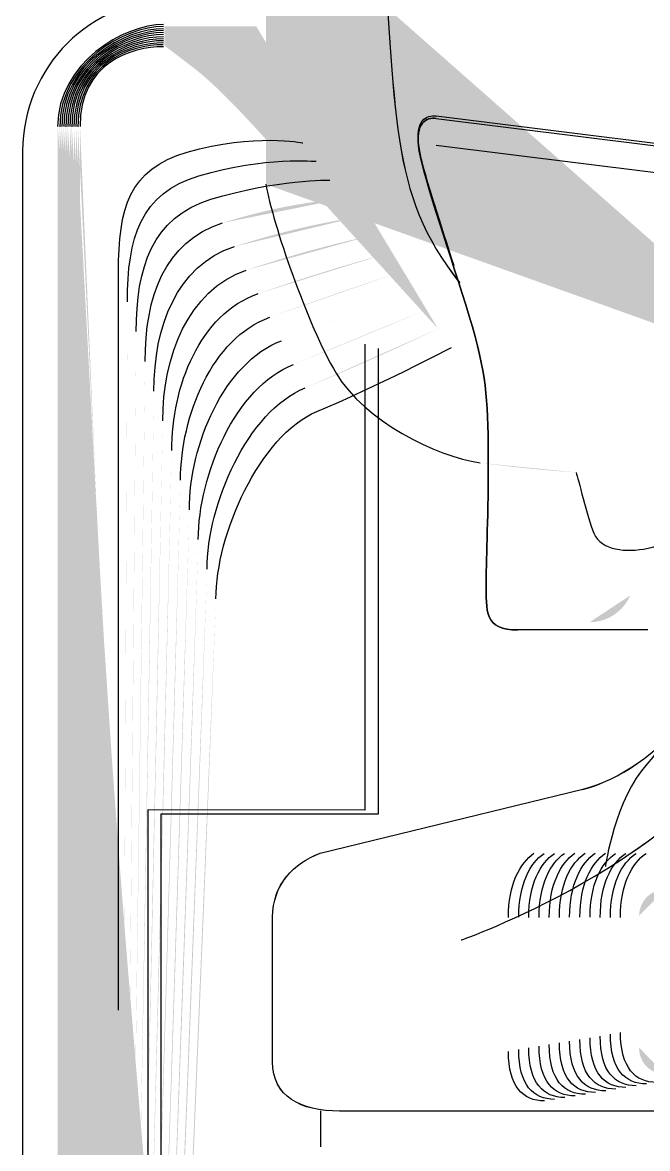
# Model space of a CAD drawing. Header units: millimetres. Extents: x 1111 to 1333, y -447 to -319.
# Drawn here: x 1279.2398 to 1279.4271, y -441.5402 to -441.2025 of the extents above; entities that cross this region are included whole.
import ezdxf

# ---------------------------------------------------------------- set-up
doc = ezdxf.new("R2010")
doc.units = ezdxf.units.MM

# ---------------------------------------------------------------- blocks, each defined once
blk = doc.blocks.new('scanne')
at = {"transparency": 33554559}
h = blk.add_hatch(color=256, dxfattribs=at)
h.paths.add_polyline_path([(-0.0975874738126095, 1.296359629576272, 0.0168549005299228), (-0.0688020886334471, 1.293485652926165)], flags=0)
h.paths.add_polyline_path([(-0.0600433026513656, 1.175333279526512), (-0.0584922676337101, 1.175333279526512)], flags=0)
h.paths.add_polyline_path([(0.0004470630344713, 1.321769232658652), (-0.1286537928419875, 1.435587831744214), (-0.1618185710119633, 1.435587831744214), (-0.1618185710119633, 1.379887427141738)], flags=0)
h = blk.add_hatch(color=256, dxfattribs=at)
h.paths.add_polyline_path([(-0.1646651764565377, 1.427832656656164), (-0.1925381880962504, 1.427832656656164)], flags=0)
h.paths.add_polyline_path([(-0.2242431686029249, 1.397176905720243), (-0.2242431686029249, 0.9708247505886902), (-0.1887062192292887, 0.9708247505886902)], flags=0)
h.paths.add_polyline_path([(-0.1887062192292887, 0.9708247505889176, 0.0021117788378137), (-0.1767997445351739, 1.255576532348413)], flags=0)
h = blk.add_hatch(color=256, dxfattribs=at)
h.paths.add_polyline_path([(-0.1500307048788727, 1.318840513596114, 0.0120618476552631), (-0.1102055998683227, 1.336540560267394)], flags=0)
h.paths.add_polyline_path([(-0.1102055998683227, 1.336540560267394), (-0.1646743001917912, 1.427230490119882), (-0.192547311831504, 1.427230490119882)], flags=0)
h.paths.add_polyline_path([(-0.2236136308604273, 1.397167781984762), (-0.2236136308604273, 0.9855504595204821), (-0.1903119966589202, 0.9855504595204821)], flags=0)
h.paths.add_polyline_path([(-0.1903119966589202, 0.9855504595202546, 0.0020078436045937), (-0.179454751536241, 1.264463050626545)], flags=0)
h = blk.add_hatch(color=256, dxfattribs=at)
h.paths.add_polyline_path([(-0.1535707142127194, 1.325884037323021, 0.0068237509994552), (-0.1142474146488439, 1.342124286330772)], flags=0)
h.paths.add_polyline_path([(-0.1142474146488439, 1.342124286330772), (-0.1646560527208294, 1.426564457435915), (-0.1925290643605422, 1.426564457435915)], flags=0)
h.paths.add_polyline_path([(-0.2230023405884367, 1.397186029455497), (-0.2230023405884367, 1.000212302304362), (-0.1918904028832458, 1.000212302304362)], flags=0)
h.paths.add_polyline_path([(-0.1918904028823363, 1.000212302304589, 0.0018961156850689), (-0.1820823873301833, 1.273376940110438)], flags=0)
h = blk.add_hatch(color=256, dxfattribs=at)
h.paths.add_polyline_path([(-0.1571563422241979, 1.332964055991396, 0.0007552737250075), (-0.1183348481074518, 1.347744507335846)], flags=0)
h.paths.add_polyline_path([(-0.1183348481074518, 1.347744507335846), (-0.1646834239274995, 1.425980538370595), (-0.1925564355672122, 1.425980538370595)], flags=0)
h.paths.add_polyline_path([(-0.222436668994078, 1.397195153190978), (-0.222436668994078, 1.014865021352989), (-0.1934231904299395, 1.014865021352989)], flags=0)
h.paths.add_polyline_path([(-0.1934231904299395, 1.014865021353671, 0.0017490753808728), (-0.1847556418022123, 1.282281705857485)], flags=0)
h = blk.add_hatch(color=256, dxfattribs=at)
h.paths.add_polyline_path([(-0.1223492916813029, 1.353287176589674, 0.007735143214843999), (-0.1606689803518293, 1.340012141586157)], flags=0)
h.paths.add_polyline_path([(-0.1223492916822124, 1.353287176589674), (-0.1646834239274995, 1.425410304908155), (-0.1925564355672122, 1.425410304908155)], flags=0)
h.paths.add_polyline_path([(-0.2217980075158721, 1.397172343852389), (-0.2217980075158721, 1.029531426004723), (-0.1950198441243174, 1.029531426004723)], flags=0)
h.paths.add_polyline_path([(-0.1950198441243174, 1.029531426005178, 0.0016028837796786), (-0.1874015250671164, 1.291154538532737)], flags=0)
h = blk.add_hatch(color=256, dxfattribs=at)
h.paths.add_polyline_path([(-0.1264139158013222, 1.358861778917571, 0.0163772386080521), (-0.1641861803479969, 1.34709216025476)], flags=0)
h.paths.add_polyline_path([(-0.1264139158013222, 1.358861778917798), (-0.1646423671174944, 1.424780767165657), (-0.192560997434839, 1.424780767165657)], flags=0)
h.paths.add_polyline_path([(-0.2212095265829248, 1.39718146758787), (-0.2212095265829248, 1.04418414505335), (-0.1965754410095997, 1.04418414505335)], flags=0)
h.paths.add_polyline_path([(-0.1965754410095997, 1.04418414505335, 0.0014353692078459), (-0.190051970200102, 1.300059304279784)], flags=0)
h = blk.add_hatch(color=256, dxfattribs=at)
h.paths.add_polyline_path([(-0.1305013492594753, 1.364440943113322, 0.0274616059020366), (-0.1677261896818436, 1.35413112211404)], flags=0)
h.paths.add_polyline_path([(-0.1305013492594753, 1.364440943113322), (-0.1646697383241644, 1.424155791290786), (-0.1925427499638772, 1.424155791290786)], flags=0)
h.paths.add_polyline_path([(-0.2205526176346666, 1.397195153190978), (-0.2205526176346666, 1.058887044646553), (-0.1981538472330158, 1.058887044646553)], flags=0)
h.paths.add_polyline_path([(-0.1981538472330158, 1.058887044647235, 0.0012508631536197), (-0.1927252246716762, 1.308968631896277)], flags=0)
h = blk.add_hatch(color=256, dxfattribs=at)
h.paths.add_polyline_path([(-0.1345249165699442, 1.3700246691767, 0.0399582561470044), (-0.171247951545638, 1.361220264518124)], flags=0)
h.paths.add_polyline_path([(-0.1345249165699442, 1.3700246691767), (-0.1646788620598727, 1.423535377283769), (-0.1925518736995855, 1.423535377283769)], flags=0)
h.paths.add_polyline_path([(-0.2200143172460685, 1.397167781984762), (-0.2200143172460685, 1.073548887430661), (-0.1997140059863795, 1.073548887430661)], flags=0)
h.paths.add_polyline_path([(-0.1997140059863795, 1.073548887430661, 0.0010489631758105), (-0.1953802316718338, 1.317882521380852)], flags=0)
h = blk.add_hatch(color=256, dxfattribs=at)
h.paths.add_polyline_path([(-0.138584978821882, 1.375603833372224, 0.0551259224544635), (-0.1748062083509012, 1.368304845054353)], flags=0)
h.paths.add_polyline_path([(-0.138584978821882, 1.375603833372451), (-0.1646788620598727, 1.422956020086076), (-0.1925518736995855, 1.422956020086076)], flags=0)
h.paths.add_polyline_path([(-0.2193756557678625, 1.39718146758787), (-0.2193756557678625, 1.088160549669964), (-0.2012650410040351, 1.088160549669964)], flags=0)
h.paths.add_polyline_path([(-0.2012650410040351, 1.088160549669282, 0.0008221232259215), (-0.1980261149376474, 1.326791848995981)], flags=0)
h = blk.add_hatch(color=256, dxfattribs=at)
h.paths.add_polyline_path([(-0.1426267936033128, 1.381132817023399), (-0.1646606145884562, 1.422326482343578), (-0.1925336262286237, 1.422326482343578)], flags=0)
h.paths.add_polyline_path([(-0.2187643654963267, 1.397190591323123), (-0.2187643654963267, 1.102904506072491), (-0.2028434472274512, 1.102904506072491)], flags=0)
h.paths.add_polyline_path([(-0.2028434472279059, 1.102904506074992, 0.0005733993075404), (-0.2006993694096764, 1.335696614740982)], flags=0)
h = blk.add_hatch(color=256, dxfattribs=at)
h.paths.add_polyline_path([(-0.1467187889290926, 1.386762161763726), (-0.1646469289855759, 1.421751687013738), (-0.192565559302011, 1.421751687013738)], flags=0)
h.paths.add_polyline_path([(-0.2181576370924176, 1.397163220117136), (-0.2181576370924176, 1.117520730179649), (-0.2044264153194035, 1.117520730179649)], flags=0)
h.paths.add_polyline_path([(-0.2044264153194035, 1.117520730181013, 0.0003070332708727), (-0.2033315670712454, 1.344610504221918)], flags=0)
h = blk.add_hatch(color=256, dxfattribs=at)
h.paths.add_polyline_path([(-0.1646651764565377, 1.421144958609829), (-0.1925381880962504, 1.421144958609829)], flags=0)
h.paths.add_polyline_path([(-0.2175372230856283, 1.397195153190978), (-0.2175372230856283, 1.132196258566636), (-0.2059956978080208, 1.132196258566636)], flags=0)
h = blk.add_hatch(color=256, dxfattribs=at)
h.paths.add_polyline_path([(0.1513764558496859, 1.331595495681995), (0.1496885648018633, 1.327763526814806), (0.1513764558496859, 1.331595495681995)], flags=0)
h.paths.add_polyline_path([(0.1036137010430593, 1.37292601703325), (-0.1107484621236381, 1.39965856174831)], flags=0)
h.paths.add_polyline_path([(-0.0473385011102892, 1.246242951037174, 0.0017698296080251), (-0.0862512325804801, 1.246242951037174)], flags=0)
h = blk.add_hatch(color=256, dxfattribs=at)
h.paths.add_polyline_path([(0.1421021788180496, 1.339888971158416), (-0.0024177898801554, 1.341485624853021)], flags=0)
h.paths.add_polyline_path([(-0.0228093384941985, 1.325564706584145), (-0.0228093384941985, 1.325564706584145), (-0.0525983345671648, 1.256589266978153)], flags=0)
h.paths.add_polyline_path([(-0.0647785213229781, 1.248560379828859, 0.2978939078603542), (-0.0525983345671648, 1.256589266978153)], flags=0)
h.paths.add_polyline_path([(-0.0647785213229781, 1.248560379828177), (-0.0687929648977388, 1.246325064655593)], flags=0)
h.paths.add_polyline_path([(-0.0473065680364471, 1.246233827301693, 0.0008270529626428), (-0.0687929648986483, 1.246325064655593)], flags=0)
h.paths.add_polyline_path([(-0.0386846380854422, 1.253532815619792), (-0.0083938365653466, 1.314753080137961)], flags=0)
h.paths.add_polyline_path([(0.019022988304414, 1.32734383498655), (0.1475764200570211, 1.328484301911203)], flags=0)
h = blk.add_hatch(color=256, dxfattribs=at)
h.paths.add_polyline_path([(0.004292717504768, 1.263660161911047), (0.2628593786741931, 1.263751399265174), (0.2670106782795756, 1.187841920756682)], flags=0)
h.paths.add_polyline_path([(0.2692003747758918, 1.161246232072699, 0.0222684320543198), (0.2684704759433316, 1.175570496646969)], flags=0)
h.paths.add_polyline_path([(0.2692003747749823, 1.161246232072699, 0.0024872101212874), (0.2692003747749823, 1.117862870256885)], flags=0)
h.paths.add_polyline_path([(0.2608977755633077, 1.105454590116096), (-0.0752662551628873, 1.105454590116096)], flags=0)
h.paths.add_polyline_path([(-0.086032262931667, 1.120371897491395), (-0.086032262931667, 1.160060146471096)], flags=0)
h = blk.add_hatch(color=256, dxfattribs=at)
h.paths.add_polyline_path([(0.0053510708110025, 1.262569875530971), (0.2622298409312407, 1.262752350239225), (0.2663355218603556, 1.187846482624536)], flags=0)
h.paths.add_polyline_path([(0.2678409382012887, 1.175575058514596, 0.003522116565355), (0.2663355218603556, 1.187846482624536)], flags=0)
h.paths.add_polyline_path([(0.2684795996785851, 1.161250793940325, 0.0224793541183303), (0.2678409382012887, 1.175575058514823)], flags=0)
h.paths.add_polyline_path([(0.2684795996794946, 1.161250793940325, 0.001679570936832), (0.2684795996794946, 1.118369237571414)], flags=0)
h.paths.add_polyline_path([(0.2602226191440877, 1.106006576107574), (-0.0722006800685904, 1.106006576107574)], flags=0)
h.paths.add_polyline_path([(-0.0830123065150019, 1.120878264805924), (-0.0830123065150019, 1.160019089661773)], flags=0)
h = blk.add_hatch(color=256, dxfattribs=at)
h.paths.add_polyline_path([(0.006413985984409001, 1.261575388372875), (0.2616048650563698, 1.261849100434574), (0.26561930863204, 1.187901225036966)], flags=0)
h.paths.add_polyline_path([(0.2671247249720636, 1.175584182250076, 0.0034442225814645), (0.2656193086311305, 1.187901225036966)], flags=0)
h.paths.add_polyline_path([(0.2677633864502695, 1.161259917675806, 0.0025554279630001), (0.2677633864502695, 1.118925785430747)], flags=0)
h.paths.add_polyline_path([(0.2595064059153174, 1.106471886613007), (-0.0691305431075762, 1.106471886613007)], flags=0)
h.paths.add_polyline_path([(-0.0799421695539877, 1.121434812665256), (-0.0799421695539877, 1.160028213397026)], flags=0)
h = blk.add_hatch(color=256, dxfattribs=at)
h.paths.add_polyline_path([(0.007476901158725, 1.260439483315622), (0.2610255078586761, 1.260804432731674), (0.264948714079992, 1.187860168227643)], flags=0)
h.paths.add_polyline_path([(0.2664541304209251, 1.175588744117703, 0.0035221165651862), (0.264948714079992, 1.187860168227643)], flags=0)
h.paths.add_polyline_path([(0.2670927918977668, 1.161264479543433, 0.0222738856167405), (0.2664541304204704, 1.175588744117703)], flags=0)
h.paths.add_polyline_path([(0.2670927918977668, 1.161264479543433, 0.0017269876414389), (0.2670927918977668, 1.119432152745503)], flags=0)
h.paths.add_polyline_path([(0.2588358113637241, 1.106978253927536), (-0.066060406146562, 1.106978253927536)], flags=0)
h.paths.add_polyline_path([(-0.0768720325925187, 1.121895561302608), (-0.0768720325925187, 1.160032775264653)], flags=0)
h = blk.add_hatch(color=256, dxfattribs=at)
h.paths.add_polyline_path([(0.008544378200213, 1.259440434289672), (0.260405093851432, 1.259896621059624), (0.2642826813960255, 1.18781911141832)], flags=0)
h.paths.add_polyline_path([(0.2657424790597815, 1.175593305985557, 0.0030684496727749), (0.2642826813955708, 1.18781911141832)], flags=0)
h.paths.add_polyline_path([(0.2664267592138003, 1.161223422734337, 0.0017517821410804), (0.2664267592138003, 1.119938520060031)], flags=0)
h.paths.add_polyline_path([(0.2581697786797576, 1.107530239919242), (-0.0630313259946434, 1.107530239919242)], flags=0)
h.paths.add_polyline_path([(-0.0738429524406001, 1.122401928617136), (-0.0738429524406001, 1.160037337132507)], flags=0)
h = blk.add_hatch(color=256, dxfattribs=at)
h.paths.add_polyline_path([(0.0095616746973519, 1.258354709777222), (0.2598257366541929, 1.258902133901301), (0.2636120868444323, 1.187828235153574)], flags=0)
h.paths.add_polyline_path([(0.2650718845077336, 1.175602429720811, 0.0027300134375388), (0.2636120868444323, 1.187828235153574)], flags=0)
h.paths.add_polyline_path([(0.2657105459854847, 1.161232546469364, 0.0223102956164706), (0.2650718845077336, 1.175602429720811)], flags=0)
h.paths.add_polyline_path([(0.2657105459854847, 1.161232546469591, 0.0017795535465475), (0.2657105459854847, 1.120495067919136)], flags=0)
h.paths.add_polyline_path([(0.2574535654505325, 1.107995550424448), (-0.0599611890331744, 1.107995550424448)], flags=0)
h.paths.add_polyline_path([(-0.0707728154795859, 1.122912857799519), (-0.0707728154795859, 1.160046460867761)], flags=0)
h = blk.add_hatch(color=256, dxfattribs=at)
h.paths.add_polyline_path([(0.0106245898712132, 1.25731004207455), (0.2592007607793221, 1.257903084875124), (0.2628958736152072, 1.187832797021428)], flags=0)
h.paths.add_polyline_path([(0.2650399514334367, 1.161237108337445, 0.0174411639425399), (0.2643556712785084, 1.175606991588665)], flags=0)
h.paths.add_polyline_path([(0.2650399514334367, 1.161237108337218, 0.0027008957180332), (0.2650399514334367, 1.120955816556488)], flags=0)
h.paths.add_polyline_path([(0.2567829708989393, 1.108547536415926), (-0.0569366707488825, 1.108547536415926)], flags=0)
h.paths.add_polyline_path([(-0.0677026785176622, 1.123419225114048), (-0.0677026785176622, 1.160051022735615)], flags=0)
h = blk.add_hatch(color=256, dxfattribs=at)
h.paths.add_polyline_path([(0.011710314383663, 1.25626993623905), (0.2585985942430398, 1.256999835070928), (0.2622024697254801, 1.187841920756682)], flags=0)
h.paths.add_polyline_path([(0.2643465475437097, 1.161246232072699, 0.0198196559909718), (0.2636622673887814, 1.175616115323919)], flags=0)
h.paths.add_polyline_path([(0.2643465475437097, 1.161246232072926, 0.0018292540077924), (0.2643465475437097, 1.121512364416048)], flags=0)
h.paths.add_polyline_path([(0.2560895670092123, 1.109012846921132), (-0.0538893431260021, 1.109012846921132)], flags=0)
h.paths.add_polyline_path([(-0.0646553508952366, 1.123930154296431), (-0.0646553508952366, 1.160060146471096)], flags=0)
h = blk.add_hatch(color=256, dxfattribs=at)
h.paths.add_polyline_path([(0.0127960388952033, 1.25522983040355), (0.2579964277067575, 1.256050966589555), (0.2615090658352983, 1.187851044492163)], flags=0)
h.paths.add_polyline_path([(0.2636531436535279, 1.161255355807952, 0.0027834327054814), (0.2636531436535279, 1.122023293598431)], flags=0)
h.paths.add_polyline_path([(0.2553961631185757, 1.109523776103515), (-0.050842015502667, 1.109523776103515)], flags=0)
h.paths.add_polyline_path([(-0.0616080232723562, 1.124441083478586), (-0.0616080232723562, 1.1600236515294)], flags=0)
h = blk.add_hatch(color=256, dxfattribs=at)
h.paths.add_polyline_path([(0.0137905260542084, 1.254180600833024), (0.2573942611704751, 1.255047355695751), (0.2608156619446618, 1.187851044492163)], flags=0)
h.paths.add_polyline_path([(0.2629597397628913, 1.161255355807952, 0.0018861995901678), (0.2629597397628913, 1.122570717722055)], flags=0)
h.paths.add_polyline_path([(0.2547027592283939, 1.110071200227366), (-0.0477490692030642, 1.110071200227366)], flags=0)
h.paths.add_polyline_path([(-0.058560695649021, 1.124988507602438), (-0.058560695649021, 1.1600236515294)], flags=0)
h = blk.add_hatch(color=256, dxfattribs=at)
h.paths.add_polyline_path([(-0.0420558583152797, 1.168472230507404, 0.4128273407616958), (-0.0499478894346339, 1.160534580711555)], flags=0)
h.paths.add_polyline_path([(-0.0420558583152797, 1.168472230507632), (0.2510441413339777, 1.168472230507632)], flags=0)
h.paths.add_polyline_path([(0.2589361724528771, 1.160534580711555, 0.4128273405764055), (0.2510441413335229, 1.168472230507632)], flags=0)
h.paths.add_polyline_path([(0.2589361724528771, 1.160534580711555), (0.2589361724528771, 1.120937569085981)], flags=0)
h.paths.add_polyline_path([(0.2510441413339777, 1.112954300613409, 0.4202357505255508), (0.2589361724528771, 1.120937569085981)], flags=0)
h.paths.add_polyline_path([(0.2510441413339777, 1.112954300612955), (-0.0420558583152797, 1.112954300612955)], flags=0)
h.paths.add_polyline_path([(-0.0499478894346339, 1.120937569085981, 0.4202357504946672), (-0.0420558583152797, 1.112954300612955)], flags=0)
at = {"lineweight": -3}
for points in [[(-0.1107621477269731, 1.400397584315442), (0.1036000154406338, 1.373619420923432)], [(-0.1107484621236381, 1.39965856174831), (0.1036137010430593, 1.37292601703325)], [(-0.1107530239912648, 1.3916114271276), (0.1036091391754326, 1.36492450108949)], [(-0.234771959251475, 1.389868793666664), (-0.234771959251475, 0.9706787708223599)], [(-0.1321390597638583, 1.331955883230193), (-0.1321390597638583, 1.19213463826145), (-0.1972369118259394, 1.192271494292299), (-0.1972369118259394, 1.010572303848448)], [(-0.1281337399243512, 1.330619255994406), (-0.1281337399243512, 1.190934867056512), (-0.1932772106631546, 1.190980485733462), (-0.1932772106631546, 1.012474602678821)], [(-0.145528141459863, 1.179251923879974), (-0.0667903049782126, 1.198457386891959)], [(-0.1598067873567288, 1.116708717729125), (-0.1598067873567288, 1.160046460867761)], [(-0.1454232185026285, 1.101955637591117), (-0.1454232185026285, 1.091235248498833)], [(-0.145418656634547, 1.101964761326598), (-0.145418656634547, 1.091198753557364)], [(0.2669103171899678, 1.101928266384902), (-0.1397345694824708, 1.101928266384902)]]:
    blk.add_lwpolyline(points, dxfattribs=at)
for centre, radius, start, end in [((-0.1889514077272452, 1.389758156484504), 0.0458206850949949, 90.13834471797365, 179.8616552821273), ((-0.0667948668458394, -4.250417491326516), 5.496694876815759, 89.79719267774995, 90.20280732223699)]:
    blk.add_arc(centre, radius, start, end, dxfattribs=at)
for points in [[(-0.127595439535753, 1.462438985019389), (-0.1222580543278582, 1.39975892283769), (-0.1254513617175235, 1.377907576560346), (-0.1037368714708009, 1.350308276982559)], [(-0.1275817539328727, 1.462457232490351), (-0.1222443687245232, 1.399777170308425), (-0.1254376761141884, 1.377880205354131), (-0.1037231858679206, 1.350326524453294)], [(-0.1925381880962504, 1.427832656656164), (-0.2042165694049345, 1.427832656656164), (-0.2242431686029249, 1.416336750055052), (-0.2242431686029249, 1.397176905720243)], [(-0.192547311831504, 1.427230490119882), (-0.2040888371095662, 1.427230490119882), (-0.2236136308604273, 1.416327626319798), (-0.2236136308604273, 1.397167781984762)], [(-0.1925290643605422, 1.426564457435915), (-0.2038881149308054, 1.426564457435915), (-0.2230023405884367, 1.41634587379076), (-0.2230023405884367, 1.397186029455497)], [(-0.1925564355672122, 1.425980538370595), (-0.2036873927520446, 1.425980538370595), (-0.222436668994078, 1.416354997526013), (-0.222436668994078, 1.397195153190978)], [(-0.1925564355672122, 1.425410304908155), (-0.2035049180442456, 1.425410304908155), (-0.2217980075158721, 1.416332188187425), (-0.2217980075158721, 1.397172343852389)], [(-0.192560997434839, 1.424780767165657), (-0.2033270052036187, 1.424780767165657), (-0.2212095265829248, 1.416341311922906), (-0.2212095265829248, 1.39718146758787)], [(-0.1925427499638772, 1.424155791290786), (-0.2031719017024898, 1.424155791290786), (-0.2205526176346666, 1.416354997526013), (-0.2205526176346666, 1.397195153190978)], [(-0.1925518736995855, 1.423535377283769), (-0.2029529320527672, 1.423535377283769), (-0.2200143172460685, 1.416327626319798), (-0.2200143172460685, 1.397167781984762)], [(-0.1925518736995855, 1.422956020086076), (-0.2028160760216906, 1.422956020086076), (-0.2193756557678625, 1.416341311922906), (-0.2193756557678625, 1.39718146758787)], [(-0.1925336262286237, 1.422326482343578), (-0.2026153538429298, 1.422326482343578), (-0.2187643654963267, 1.416350435658159), (-0.2187643654963267, 1.397190591323123)], [(-0.192565559302011, 1.421751687013738), (-0.2024191935317958, 1.421751687013738), (-0.2181576370924176, 1.416323064452171), (-0.2181576370924176, 1.397163220117136)], [(-0.1925381880962504, 1.421144958609829), (-0.2022549662945039, 1.421144958609829), (-0.2175372230856283, 1.416354997526013), (-0.2175372230856283, 1.397195153190978)], [(-0.1158577539465568, 1.390516578879896), (-0.1173631702870352, 1.399503458246499), (-0.1135312014200736, 1.40064392517138), (-0.1107484621236381, 1.400370213109226)], [(-0.1107484621236381, 1.39965856174831), (-0.1135312014200736, 1.399932273810236), (-0.1173631702870352, 1.398791806885583), (-0.1158577539465568, 1.389850546195702)], [(-0.1158577539465568, 1.389850546195702), (-0.1173631702870352, 1.398791806885583), (-0.1135312014200736, 1.399932273810236), (-0.1107484621236381, 1.39965856174831)], [(-0.1158258208727148, 1.390498331409162), (-0.1173312372131932, 1.399485210775765), (-0.1135448870234086, 1.400671296377367), (-0.1107621477269731, 1.400397584315442)], [(-0.1854216744861787, 1.389531215456827), (-0.1651669819027575, 1.395279168757497), (-0.1507514799748151, 1.392313954753262), (-0.1507514799748151, 1.392313954753262)], [(-0.2059956978080208, 1.353538079313238), (-0.2059956978080208, 1.372697923648274), (-0.2029848651261545, 1.384421923634363), (-0.1854216744861787, 1.389531215456827)], [(-0.1818907888866761, 1.382428387449863), (-0.1619554270430399, 1.388358815458332), (-0.1467187889290926, 1.386762161763726), (-0.1467187889290926, 1.386762161763726)], [(-0.105411076916198, 1.355390197598808), (-0.1099729446152651, 1.369577606142229), (-0.114671668344954, 1.383947489393676), (-0.1158577539465568, 1.390516578879896)], [(-0.1158577539465568, 1.389850546195702), (-0.1143067189289013, 1.380954904183226), (-0.1062322131022029, 1.357917472304052), (-0.1008492092175857, 1.340354281663621)], [(-0.1008492092175857, 1.340354281663621), (-0.1062322131022029, 1.357917472304052), (-0.1143067189289013, 1.380954904183226), (-0.1158577539465568, 1.389850546195702)], [(-0.1068389415061119, 1.35993381782714), (-0.1108990037580497, 1.372524572675729), (-0.114867828656088, 1.384659140754592), (-0.1158258208727148, 1.390498331409162)], [(-0.2033315670712454, 1.344610504226693), (-0.2033315670712454, 1.363770348561729), (-0.1994539795275614, 1.377227858273272), (-0.1818907888866761, 1.382428387449863)], [(-0.1783462176847479, 1.375384863722956), (-0.1587301865799873, 1.381406529085325), (-0.1426267936033128, 1.381132817023399), (-0.1426267936033128, 1.381132817023399)], [(-0.1618185710119633, 1.379887427141738), (-0.1598569679015327, 1.368391520540626), (-0.1493646721949062, 1.337644532250578), (-0.1407883609206237, 1.323229030322181)], [(-0.2006993694087669, 1.335696614743255), (-0.2006993694087669, 1.354856459078291), (-0.1958637896480013, 1.370001859838339), (-0.1783462176847479, 1.375384863722956)], [(-0.1980261149376474, 1.326791848995071), (-0.1980261149376474, 1.345951693330107), (-0.1923237803141546, 1.36269374778476), (-0.1748062083509012, 1.368304845054353)], [(-0.1953802316727433, 1.31788252137926), (-0.1953802316727433, 1.337042365714296), (-0.188719904832169, 1.355472311217454), (-0.171247951545638, 1.361220264518124)], [(-0.2059956978080208, 1.132196258566636), (-0.2059956978080208, 1.132196258566636), (-0.2059956978080208, 1.334286997624303), (-0.2059956978080208, 1.353538079313238)], [(-0.1927252246716762, 1.308968631895822), (-0.1927252246716762, 1.328174094907808), (-0.1851981429683747, 1.348155075428621), (-0.1677261896818436, 1.35413112211404)], [(-0.190051970200102, 1.300059304280011), (-0.190051970200102, 1.319264767291997), (-0.181658133634528, 1.340933638861315), (-0.1641861803479969, 1.34709216025476)], [(-0.1874015250671164, 1.291154538531827), (-0.1874015250671164, 1.31036000154404), (-0.1780496962849156, 1.333671145484913), (-0.1606689803518293, 1.340012141586157)], [(-0.1008492092175857, 1.340354281663621), (-0.0956486800407675, 1.322608616315164), (-0.0953293493018919, 1.316495713598669), (-0.0951468745940929, 1.298613192219363)], [(-0.0951468745940929, 1.298613192219363), (-0.0953293493018919, 1.316495713598669), (-0.0956486800407675, 1.322608616315164), (-0.1008492092175857, 1.340354281663621)], [(-0.1847556418022123, 1.282281705857712), (-0.1847556418022123, 1.301487168869698), (-0.1744914394801071, 1.326440585182126), (-0.1571563422241979, 1.332964055991624)], [(-0.1465089430150783, 1.311778742398246), (-0.1295844138523989, 1.318712781300519), (-0.1061364138802219, 1.330984205410459), (-0.1061364138802219, 1.330984205410459)], [(-0.1820823873306381, 1.273376940109528), (-0.1820823873306381, 1.292582403121514), (-0.1709514301448962, 1.319132473128775), (-0.1535707142127194, 1.325884037323021)], [(-0.1407883609206237, 1.323229030322181), (-0.1321208122928965, 1.308859147070961), (-0.1109537461700256, 1.298275614009753), (-0.0975874738126095, 1.296359629576272)], [(-0.179454751536241, 1.26446305062609), (-0.179454751536241, 1.283668513638076), (-0.1674114208110495, 1.311860856016892), (-0.1500307048788727, 1.318840513596114)], [(-0.1767997445351739, 1.255576532348868), (-0.1767997445351739, 1.274736376683904), (-0.1637528029161785, 1.304525372757098), (-0.1465089430150783, 1.311778742398246)], [(-0.0951468745940929, 1.298613192219363), (-0.0951012559169158, 1.280639433486157), (-0.0957855360718441, 1.268915433500296), (-0.0957855360718441, 1.260430359580368)], [(-0.0957855360718441, 1.260430359580368), (-0.0957855360718441, 1.268915433500296), (-0.0951012559169158, 1.280639433486157), (-0.0951468745940929, 1.298613192219363)], [(-0.0688020886334471, 1.293485652925937), (-0.0688020886334471, 1.293485652925937), (-0.0658368746292126, 1.281944127648102), (-0.0639665088726815, 1.276241793024382)], [(-0.0485930147276577, 1.27049383972394), (-0.0417958318564615, 1.271406213263617), (-0.0313035361489256, 1.277154166564287), (-0.0313035361489256, 1.277154166564287)], [(-0.0639665088726815, 1.276241793024382), (-0.0620049057622509, 1.27049383972394), (-0.0552533415682319, 1.269398991476236), (-0.0485930147276577, 1.27049383972394)], [(-0.0957855360718441, 1.260430359580368), (-0.0957855360718441, 1.25194528566044), (-0.0965154349034947, 1.246151713683048), (-0.0862512325813896, 1.246242951037174)], [(-0.0862512325813896, 1.246242951037174), (-0.0965154349034947, 1.246151713683048), (-0.0957855360718441, 1.25194528566044), (-0.0957855360718441, 1.260430359580368)], [(-0.0667903049782126, 1.198457386891959), (-0.0447564839930692, 1.204205340192402), (-0.0226314256535716, 1.229158756505057), (-0.0174765151539305, 1.261319923781684)], [(-0.0667766193748776, 1.198420891950263), (-0.0447427983897342, 1.204168845250933), (-0.0226177400502365, 1.229122261563361), (-0.0174628295505954, 1.261283428839988)], [(-0.0370742987877293, 1.252082141691516), (-0.0260345789572512, 1.251306624182689), (-0.0508967579150976, 1.244463822634543), (-0.0386709524821072, 1.253541939355045)], [(-0.0341775127992605, 1.243578820300854), (-0.0370058707724184, 1.231124921483115), (-0.0379638629894998, 1.216618182201045), (-0.0475437851566767, 1.20608026781656)], [(-0.1032806847013035, 1.153244716128938), (-0.1032806847013035, 1.153244716128938), (-0.0369967470367101, 1.176282148008112), (-0.0125451361711839, 1.219528653792622)], [(-0.0584922676337101, 1.175333279526512), (-0.0412484077326099, 1.186190524649873), (-0.023000936937251, 1.200925357316918), (-0.0125086412301698, 1.219537777528103)], [(-0.0475437851566767, 1.20608026781656), (-0.0571693260014854, 1.195587972109478), (-0.0600433026513656, 1.175333279526512), (-0.0600433026513656, 1.175333279526512)], [(-0.1598067873567288, 1.160046460867761), (-0.1598067873567288, 1.169900095097318), (-0.153511409932662, 1.176286709875512), (-0.145528141459863, 1.179251923879974)], [(-0.1597931017538485, 1.160055584603242), (-0.1597931017538485, 1.169909218832799), (-0.1535433430065041, 1.17629583361122), (-0.145514455856528, 1.179261047615227)], [(-0.0891252092312698, 1.160041899000134), (-0.0891252092312698, 1.169895533229691), (-0.0857038084570832, 1.176327766685062), (-0.0814612714973464, 1.179247362012119)], [(-0.086032262931667, 1.160060146471096), (-0.086032262931667, 1.169868162023249), (-0.0826564808351123, 1.176300395478619), (-0.0784139438749207, 1.179219990806132)], [(-0.0830123065150019, 1.160019089661773), (-0.0830123065150019, 1.169872723891103), (-0.0796365244184472, 1.176304957346474), (-0.0753027501039014, 1.179224552673531)], [(-0.0799421695539877, 1.160028213397026), (-0.0799421695539877, 1.169881847626584), (-0.0765663874565235, 1.176314081081955), (-0.0722782318196096, 1.179233676409239)], [(-0.0768720325925187, 1.160032775264653), (-0.0768720325925187, 1.16988640949421), (-0.0734962504955092, 1.176318642949581), (-0.0692537135353177, 1.179238238276866)], [(-0.0738429524406001, 1.160037337132507), (-0.0738429524406001, 1.169890971361837), (-0.0704671703431359, 1.176323204817208), (-0.0661333960299544, 1.179242800144493)], [(-0.0707728154795859, 1.160046460867761), (-0.0707728154795859, 1.169900095097318), (-0.0673970333821217, 1.176286709875512), (-0.0631088777456626, 1.179251923879974)], [(-0.0677026785176622, 1.160051022735615), (-0.0677026785176622, 1.169904656964945), (-0.0643268964211075, 1.176291271743366), (-0.0600387407837388, 1.1792564857476)], [(-0.0646553508952366, 1.160060146471096), (-0.0646553508952366, 1.169913780700426), (-0.0613251874749494, 1.176300395478619), (-0.0569914131613132, 1.179219990806132)], [(-0.0616080232723562, 1.1600236515294), (-0.0616080232723562, 1.16987728575873), (-0.0582778598525238, 1.1763095192141), (-0.0539440855384328, 1.179229114541385)], [(-0.058560695649021, 1.1600236515294), (-0.058560695649021, 1.16987728575873), (-0.0551849135524663, 1.1763095192141), (-0.0508511392383753, 1.179229114541385)], [(-0.0555316154971024, 1.1600236515294), (-0.0555316154971024, 1.16987728575873), (-0.0521558334005476, 1.1763095192141), (-0.0478220590864567, 1.179229114541385)], [(-0.0477490692030642, 1.110071200227366), (-0.0540900653047629, 1.110071200227366), (-0.058560695649021, 1.114268118510153), (-0.058560695649021, 1.124988507602438)], [(-0.0447199890511456, 1.110527386997091), (-0.0510153664756672, 1.110527386997091), (-0.0555316154971024, 1.114815542634232), (-0.0555316154971024, 1.12549031304934)], [(-0.0691305431075762, 1.106471886613007), (-0.0755627765627196, 1.106471886613007), (-0.0799421695539877, 1.110714423572972), (-0.0799421695539877, 1.121434812665256)], [(-0.066060406146562, 1.106978253927536), (-0.0724926396017054, 1.106978253927536), (-0.0768720325925187, 1.11126640956445), (-0.0768720325925187, 1.121895561302608)], [(-0.0630313259946434, 1.107530239919242), (-0.0694179407730644, 1.107530239919242), (-0.0738429524406001, 1.111727158202029), (-0.0738429524406001, 1.122401928617136)], [(-0.0599611890331744, 1.107995550424448), (-0.0663478038111407, 1.107995550424448), (-0.0707728154795859, 1.112283706061134), (-0.0707728154795859, 1.122912857799519)], [(-0.0569366707488825, 1.108547536415926), (-0.0632776668501265, 1.108547536415926), (-0.0677026785176622, 1.112790073375663), (-0.0677026785176622, 1.123419225114048)], [(-0.0538893431260021, 1.109012846921132), (-0.060184720550069, 1.109012846921132), (-0.0646553508952366, 1.113301002558046), (-0.0646553508952366, 1.123930154296431)], [(-0.050842015502667, 1.109523776103515), (-0.0571830116043657, 1.109523776103515), (-0.0616080232723562, 1.113811931740201), (-0.0616080232723562, 1.124441083478586)], [(-0.0782679641085906, 1.104980155875409), (-0.0847458162409112, 1.104980155875409), (-0.0891252092312698, 1.109222692835373), (-0.0891252092312698, 1.119851844573531)], [(-0.0752662551628873, 1.105454590116096), (-0.0816984886180308, 1.105454590116096), (-0.086032262931667, 1.10974274575301), (-0.086032262931667, 1.120371897491395)], [(-0.0722006800685904, 1.106006576107574), (-0.0785872948470114, 1.106006576107574), (-0.0830123065150019, 1.110249113067538), (-0.0830123065150019, 1.120878264805924)], [(-0.1397345694824708, 1.101928266384902), (-0.151504188145509, 1.101928266384902), (-0.1598067873567288, 1.106262040698766), (-0.1598067873567288, 1.116708717729125)], [(-0.1397208838791357, 1.101937390120383), (-0.1515361212188964, 1.101937390120383), (-0.1597931017538485, 1.106271164434019), (-0.1597931017538485, 1.116717841464378)]]:
    blk.add_open_spline(points, degree=3, dxfattribs=at)

msp = doc.modelspace()

# ---------------------------------------------------------------- block references
msp.add_blockref('scanne', (1279.474531254918, -442.6308947301144))

doc.saveas('drawing.dxf')
